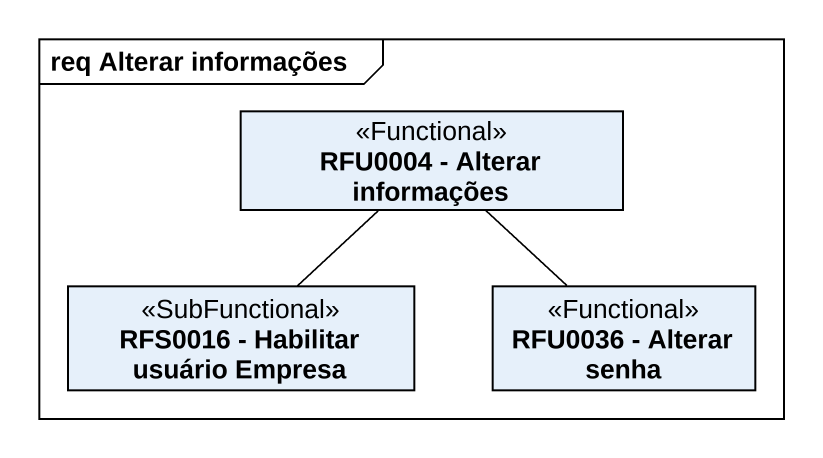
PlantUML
@startuml
mainframe req Alterar informações
hide circle
hide empty members
class "RFU0004 - Alterar informações" as RFU0004_Alterar_informações <<Functional>>
class "RFS0016 - Habilitar usuário Empresa" as RFS0016_Habilitar_usuário <<SubFunctional>>
class "RFU0036 - Alterar senha" as RFU0036_Alterar_senha <<Functional>>
RFS0016_Habilitar_usuário -up- RFU0004_Alterar_informações
RFU0036_Alterar_senha -up- RFU0004_Alterar_informações
@enduml
